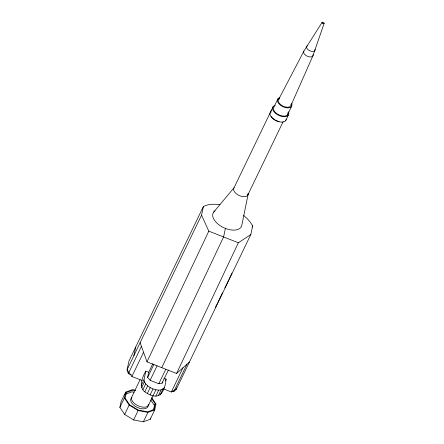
<?xml version="1.0" encoding="UTF-8"?>
<svg xmlns="http://www.w3.org/2000/svg" width="444" height="444" viewBox="0 0 444 444"><rect width="100%" height="100%" fill="white"/><g stroke="black" fill="none" stroke-linecap="round" stroke-linejoin="round"><path stroke-width="0.67" d="M163.786 378.183L166.106 379.093C164.824 391.297 159.99 401.093 147.341 393.456C137.829 389.255 141.736 377.905 145.815 371.117L148.712 372.255L147.597 377.45L150.177 380.214M248.102 194.405L241.764 225.463A15.668 8.68 25.7 0 1 222.167 226.901A15.668 8.68 25.7 0 1 215.096 210.828M141.153 385.658L143.984 379.781L145.815 371.117M151.576 397.53L155.983 404.029L154.717 409.912L150.194 419.314L143.379 421.8L133.622 419.935L124.636 414.43L119.869 407.392L121.129 401.509L125.658 392.108L132.467 389.621L135.07 390.121M119.869 407.392L124.398 397.991L125.658 392.108M133.855 355.716L135.709 347.058M150.194 419.314L150.472 418.009M153.502 409.89L154.434 405.527L155.228 403.885L151.443 398.301M155.228 403.885L154.024 409.49L147.541 411.854L138.245 410.078L129.692 404.839L125.153 398.135L126.351 392.535L132.839 390.165L135.492 390.676M157.087 365.862L150.128 380.319L158.819 383.738L162.093 383.15L162.371 381.851M131.446 374.897L128.283 373.654L127.073 369.796L201.543 215.146L203.402 206.493C208.475 203.907 214.369 203.918 219.885 204.723M176.634 387.834L176.351 389.166L173.804 391.547L172.538 391.053M225.447 228.255L223.587 236.952L161.771 367.671M215.729 307.392L216.161 305.394M231.579 274.481L231.862 273.149M162.915 388.628L171.306 392.013L176.351 389.166L250.821 234.521L252.675 225.863L250.405 222.3L247.375 218.792L243.689 215.468M161.394 393.617L161.655 392.468M324.131 23.354L313.064 55.45L291.075 105.211M189.433 362.004L176.557 373.482L146.992 361.854L208.802 231.141L201.543 215.146M176.557 373.482L238.367 242.763L250.821 234.521M203.402 206.493L128.927 361.139L127.073 369.796L131.885 376.512L142.113 380.436M128.283 373.654L141.447 346.32L140.154 342.629M131.885 376.512L143.573 352.242M140.082 379.742L132.079 396.364A9.402 5.206 25.7 0 0 137.951 405.711A9.402 5.206 25.7 0 0 148.884 404.429M124.636 414.43L129.165 405.028L124.398 397.991M213.753 212.021L234.093 187.684L273.149 106.588M277.911 98.818L273.948 107.048A7.853 4.351 25.7 0 0 279.792 115.262A7.853 4.351 25.7 0 0 287.978 112.56M148.712 372.255L152.83 363.697M141.636 387.645L144.467 381.768L143.984 379.781M147.597 377.45L153.907 364.346M142.901 389.715L145.732 383.838L144.467 381.768M144.861 391.708L147.691 385.83L145.732 383.838M133.622 419.935L138.145 410.534L147.907 412.398L154.717 409.912M147.341 393.456L150.172 387.584L147.691 385.83M150.161 394.833L152.991 388.955C156.521 390.204 161.655 391.275 164.225 387.74M247.613 195.432L283.172 121.584M287.496 114.807L291.458 106.582M158.819 383.738L165.806 369.242M148.302 405.655L155.911 389.838M285.686 120.668L288.295 115.262M143.379 421.8L147.907 412.398M155.872 396.037L158.702 390.159M162.093 383.15L168.404 370.041M165.257 380.858L166.106 379.093M158.308 395.771L161.139 389.893M160.201 394.944L163.031 389.066M171.306 392.013L182.995 367.743M252.075 227.112L252.675 225.863M173.804 391.547L186.968 364.213M216.483 305.35L217.521 303.191M217.815 302.58L222.516 292.824M224.864 287.94L228.682 280.014M228.965 279.431L231.196 274.792M278.721 99.284L303.918 51.06L322.116 22.389M125.558 394.178L132.046 391.813L134.038 392.191M208.802 231.141L238.367 242.763M150.172 387.584L152.991 388.955M129.165 405.028L138.145 410.534M150.649 399.944L154.434 405.527M141.447 346.32L146.992 361.854M248.091 193.19A7.837 4.34 25.7 0 1 239.927 195.887A7.837 4.34 25.7 0 1 234.093 187.684M270.968 112.354A7.837 4.34 25.7 0 1 271.451 110.118M148.152 405.117A9.402 5.206 25.7 0 1 137.157 407.359A9.402 5.206 25.7 0 1 131.985 397.363M291.658 103.452A7.853 4.351 25.7 0 1 287.901 107.892A7.853 4.351 25.7 0 1 278.638 103.452A7.853 4.351 25.7 0 1 279.72 97.724M315.096 49.395A4.629 2.564 25.7 0 1 309.712 50.749A4.629 2.564 25.7 0 1 307.381 45.693M313.059 54.656A5.117 2.836 25.7 0 1 307.725 56.416A5.117 2.836 25.7 0 1 303.918 51.06M279.154 121.545A8.303 4.601 25.7 0 1 277.134 120.918M276.64 120.713A8.303 4.601 25.7 0 1 275.652 120.241M275.18 119.98A8.303 4.601 25.7 0 1 271.267 116.489M288.517 111.766A8.775 4.862 25.7 0 1 284.315 116.728A8.775 4.862 25.7 0 1 273.97 111.766A8.775 4.862 25.7 0 1 275.175 105.367M286.236 119.525A8.775 4.862 25.7 0 1 276.029 120.724A8.775 4.862 25.7 0 1 270.546 111.993M291.07 104.14A6.91 3.83 25.7 0 1 283.039 106.155A6.91 3.83 25.7 0 1 279.559 98.612M322.255 23.094A1.127 0.627 25.7 0 0 324.065 23.504A1.127 0.627 25.7 0 0 322.949 22.239A1.127 0.627 25.7 0 0 322.255 23.094"/></g></svg>
